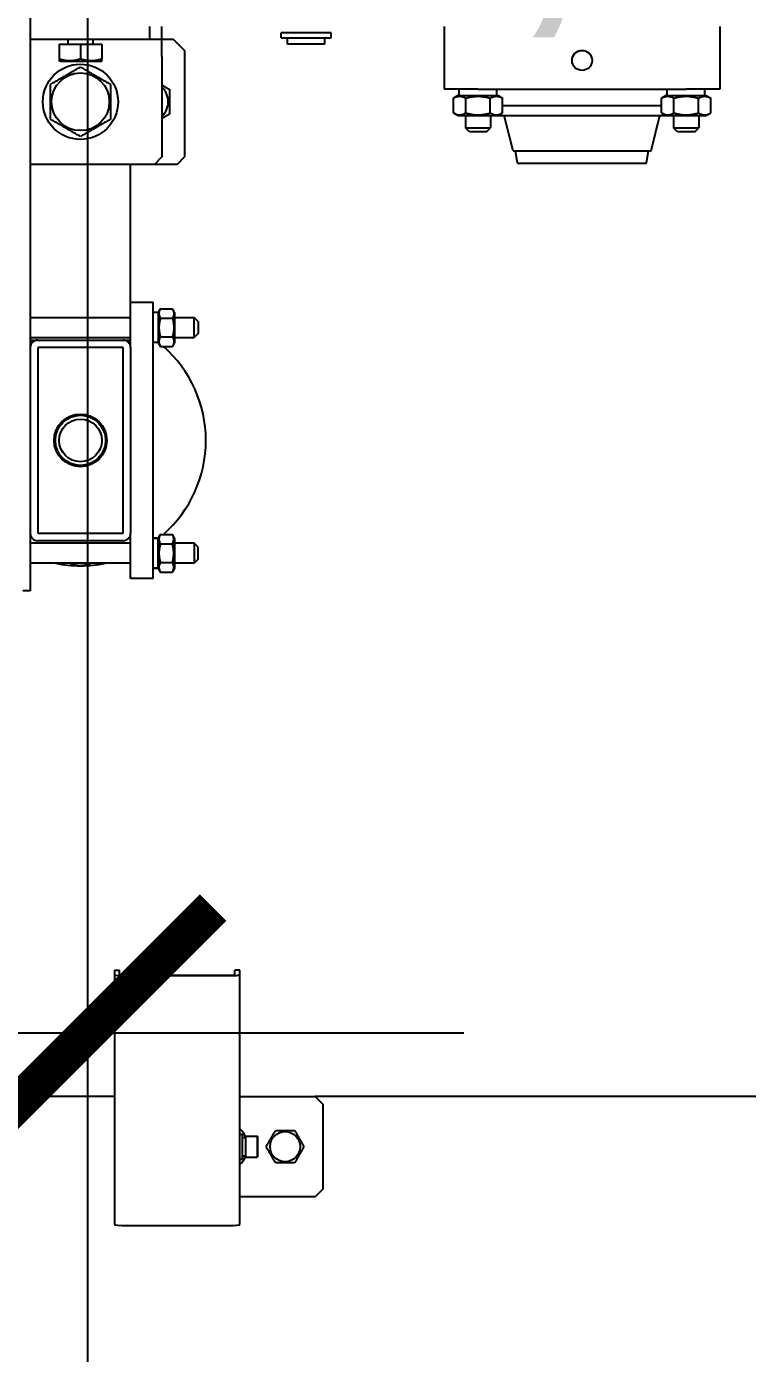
# Model space of a CAD drawing. Header units: millimetres. Extents: x -383313 to -161684, y -117025 to 99224.
# Drawn here: x -343914 to -343626, y -7495 to -6965 of the extents above; entities that cross this region are included whole.
import ezdxf

# ---------------------------------------------------------------- set-up
doc = ezdxf.new("R2010")
doc.units = ezdxf.units.MM
doc.header["$MEASUREMENT"] = 0
doc.linetypes.add('DASHED', pattern=[0.75, 0.5, -0.25])
doc.layers.get('Defpoints').update_dxf_attribs({"color": 31})
for name, color, linetype in [('001__КОНСТРУКТИВ__размеры внутр.', 7, 'Continuous'), ('PV-CB35', 7, 'Continuous'), ('Робот', 30, 'Continuous')]:
    doc.layers.add(name, color=color, linetype=linetype)
doc.styles.add('PSTUDIO', font='arial.ttf')
doc.dimstyles.new('PS_TICK', dxfattribs={"dimscale": 100, "dimtxt": 2.5, "dimasz": 1, "dimexe": 2, "dimexo": 2, "dimgap": 1, "dimtad": 1, "dimdec": 0, "dimzin": 0, "dimdsep": 46, "dimtxsty": 'PSTUDIO', "dimblk": 'ARCHTICK', "dimcen": 2, "dimdle": 1.5, "dimse1": 1, "dimse2": 1, "dimadec": 0, "dimazin": 0, "dimtfac": 1, "dimtdec": 0, "dimtix": 1, "dimtmove": 1, "dimatfit": 3, "dimldrblk": 'ARCHTICK', "dimfxl": 1, "dimtolj": 1, "dimtzin": 0, "dimarcsym": 0})

# ---------------------------------------------------------------- blocks, each defined once
blk = doc.blocks.new('_ArchTick')
at = {"color": 0, "linetype": 'ByBlock', "const_width": 0.15}
blk.add_lwpolyline([(-0.5, -0.5), (0.5, 0.5)], dxfattribs=at)
blk = doc.blocks.new('*D306')
at = {"layer": '001__КОНСТРУКТИВ__размеры внутр.', "color": 0, "linetype": 'ByBlock', "lineweight": -2, "ltscale": 100, "transparency": 16777216}
for p, q in [((-345089.25, -6786.77), (-345089.25, -7566.79)), ((-343889.25, -6786.77), (-343889.25, -7566.79)), ((-343739.25, -7366.79), (-345239.25, -7366.79))]:
    blk.add_line(p, q, dxfattribs=at)
at = {"layer": 'Defpoints', "color": 0, "ltscale": 100, "transparency": 16777216}
for p in [(-345089.25, -6586.77), (-343889.25, -6586.77), (-345089.25, -7366.79)]:
    blk.add_point(p, dxfattribs=at)
at = {"layer": '001__КОНСТРУКТИВ__размеры внутр.', "color": 0, "lineweight": -2, "ltscale": 100, "transparency": 16777216, "xscale": 100, "yscale": 100, "zscale": 100, "rotation": 180}
blk.add_blockref('_ArchTick', (-345089.25, -7366.79), dxfattribs=at)
at = {"layer": '001__КОНСТРУКТИВ__размеры внутр.', "color": 0, "lineweight": -2, "ltscale": 100, "transparency": 16777216, "xscale": 100, "yscale": 100, "zscale": 100}
blk.add_blockref('_ArchTick', (-343889.25, -7366.79), dxfattribs=at)
at = {"layer": '001__КОНСТРУКТИВ__размеры внутр.', "color": 0, "ltscale": 100, "transparency": 16777216, "insert": (-344489.25, -7139.15), "char_height": 250, "attachment_point": 5, "style": 'PSTUDIO'}
blk.add_mtext('\\A1;1200', dxfattribs=at)
blk = doc.blocks.new('A$Cdbab0bab')
at = {"color": 3}
for p, q in [((493, -528.97), (493, -628.59)), ((538.3, -528.56), (497.7, -528.56)), ((543, -628.59), (543, -528.97)), ((460, -543), (463, -540)), ((460, -577), (460, -543)), ((463, -540), (493, -540)), ((492, -555), (492, -565)), ((493, -555), (492, -555)), ((485.8, -556.05), (486.1, -555.75)), ((485.8, -556.05), (485.8, -563.95)), ((486.1, -564.25), (486.1, -555.75)), ((490.8, -555.75), (486.1, -555.75)), ((490.8, -564.25), (490.8, -555.75)), ((492, -556.3), (490.8, -556.3)), ((485.8, -563.95), (486.1, -564.25)), ((490.8, -564.25), (486.1, -564.25)), ((492, -563.7), (490.8, -563.7)), ((493, -565), (492, -565)), ((0, -580), (463, -580)), ((463, -580), (460, -577)), ((493, -580), (463, -580)), ((543, -580), (1463, -580)), ((493, -628.59), (493, -630.36)), ((495, -628.59), (495, -630.36)), ((538.3, -628.18), (497.7, -628.18)), ((538.3, -628.35), (497.7, -628.35)), ((541, -628.59), (541, -630.36)), ((543, -630.36), (543, -628.59)), ((493, -630.36), (495, -630.36)), ((543, -630.36), (541, -630.36))]:
    blk.add_line(p, q, dxfattribs=at)
blk.add_circle((475, -560), 6, dxfattribs=at)
for start, end in [(134.427, 156.9261), (203.0739, 225.573)]:
    blk.add_arc((500, -560), 10, start, end, dxfattribs=at)
for centre, major_axis, start_param, end_param in [((497.7, -528.97), (-4.7, 0), 4.712389, 6.283185), ((538.3, -528.97), (-4.7, 0), 3.141593, 4.712389), ((497.7, -628.59), (4.7, 0), 1.570796, 3.141593), ((497.7, -628.59), (-2.7, 0), 4.712389, 6.283185), ((538.3, -628.59), (4.7, 0), 0, 1.570796), ((538.3, -628.59), (2.7, 0), 0, 1.570796)]:
    blk.add_ellipse(centre, major_axis=major_axis, ratio=0.087156, start_param=start_param, end_param=end_param, dxfattribs=at)
for points in [[(467.49, -560), (469.37, -556.75), (471.25, -553.5)], [(471.25, -553.5), (475, -553.5), (478.75, -553.5)], [(478.75, -553.5), (480.63, -556.75), (482.51, -560)], [(471.25, -566.5), (469.37, -563.25), (467.49, -560)], [(482.51, -560), (480.63, -563.25), (478.75, -566.5)], [(478.75, -566.5), (475, -566.5), (471.25, -566.5)]]:
    blk.add_rational_spline(points, [1.2245094272, 1.41394169484, 1.2245094272], degree=2, dxfattribs=at)
blk = doc.blocks.new('Робот ABB IRB660_3.15 (сверху)')
at = {"layer": 'Робот'}
blk.add_circle((0, 0), 3150, dxfattribs=at)
blk = doc.blocks.new('*U206')
at = {"layer": 'PV-CB35'}
for p, q in [((2992.54, 1775.97), (2992.54, 1269.97)), ((3040.04, 1397.97), (3040.04, 1392.97)), ((3045.04, 1392.97), (3045.04, 1397.97)), ((3157.54, 1397.97), (3157.54, 1372.97)), ((3267.54, 1397.97), (3267.54, 1372.97)), ((2992.54, 1392.97), (3040.04, 1392.97)), ((3007.54, 1392.97), (3007.54, 1390.97)), ((3017.54, 1392.97), (3017.54, 1390.97)), ((3040.04, 1392.97), (3045.04, 1392.97)), ((3045.04, 1392.97), (3049.54, 1392.97)), ((3045.04, 1385.97), (3045.04, 1392.97)), ((3049.54, 1392.97), (3054.04, 1388.47)), ((3102.54, 1395.47), (3092.54, 1395.47)), ((3092.54, 1393.47), (3092.54, 1395.47)), ((3092.54, 1393.47), (3102.54, 1393.47)), ((3095.04, 1390.97), (3095.04, 1393.47)), ((3112.54, 1395.47), (3102.54, 1395.47)), ((3102.54, 1393.47), (3112.54, 1393.47)), ((3110.04, 1390.97), (3110.04, 1393.47)), ((3112.54, 1393.47), (3112.54, 1395.47)), ((3004.04, 1390.97), (3012.54, 1390.97)), ((3004.04, 1390.97), (3004.04, 1385.02)), ((3012.54, 1390.97), (3021.04, 1390.97)), ((3012.54, 1390.97), (3012.54, 1385.02)), ((3021.04, 1390.97), (3021.04, 1385.02)), ((3054.04, 1388.47), (3054.04, 1345.97)), ((3102.54, 1390.97), (3095.04, 1390.97)), ((3110.04, 1390.97), (3102.54, 1390.97)), ((3004.54, 1383.97), (3004.04, 1384.26)), ((3020.54, 1383.97), (3004.54, 1383.97)), ((3020.54, 1383.97), (3021.04, 1384.26)), ((3045.04, 1385.97), (3045.04, 1345.97)), ((3171.04, 1372.97), (3157.54, 1372.97)), ((3163.04, 1370.47), (3161.23, 1369.42)), ((3163.04, 1370.47), (3179.04, 1370.47)), ((3163.54, 1370.47), (3163.54, 1372.97)), ((3171.04, 1372.97), (3254.04, 1372.97)), ((3178.54, 1370.47), (3178.54, 1372.97)), ((3179.04, 1370.47), (3180.86, 1369.42)), ((3246.04, 1370.47), (3244.23, 1369.42)), ((3246.04, 1370.47), (3262.04, 1370.47)), ((3246.54, 1370.47), (3246.54, 1372.97)), ((3267.54, 1372.97), (3254.04, 1372.97)), ((3261.54, 1370.47), (3261.54, 1372.97)), ((3262.04, 1370.47), (3263.86, 1369.42)), ((3161.23, 1363.52), (3161.23, 1369.42)), ((3166.14, 1363.52), (3166.14, 1369.42)), ((3175.95, 1363.52), (3175.95, 1369.42)), ((3180.86, 1363.52), (3180.86, 1369.42)), ((3180.86, 1366.47), (3244.23, 1366.47)), ((3244.23, 1363.52), (3244.23, 1369.42)), ((3249.14, 1363.52), (3249.14, 1369.42)), ((3258.95, 1363.52), (3258.95, 1369.42)), ((3263.86, 1363.52), (3263.86, 1369.42)), ((3163.04, 1362.47), (3161.23, 1363.52)), ((3163.04, 1362.47), (3179.04, 1362.47)), ((3166.04, 1362.47), (3166.04, 1357.57)), ((3176.04, 1362.47), (3176.04, 1357.57)), ((3179.04, 1362.47), (3180.86, 1363.52)), ((3179.04, 1362.47), (3246.04, 1362.47)), ((3185.04, 1348.47), (3181.54, 1362.47)), ((3240.04, 1348.47), (3243.54, 1362.47)), ((3246.04, 1362.47), (3244.23, 1363.52)), ((3246.04, 1362.47), (3262.04, 1362.47)), ((3249.04, 1362.47), (3249.04, 1357.57)), ((3259.04, 1362.47), (3259.04, 1357.57)), ((3262.04, 1362.47), (3263.86, 1363.52)), ((3166.04, 1357.57), (3176.04, 1357.57)), ((3167.64, 1355.97), (3166.04, 1357.57)), ((3174.44, 1355.97), (3167.64, 1355.97)), ((3174.44, 1355.97), (3176.04, 1357.57)), ((3249.04, 1357.57), (3259.04, 1357.57)), ((3250.64, 1355.97), (3249.04, 1357.57)), ((3257.44, 1355.97), (3250.64, 1355.97)), ((3257.44, 1355.97), (3259.04, 1357.57)), ((3045.04, 1345.97), (3042.04, 1342.97)), ((3054.04, 1345.97), (3051.04, 1342.97)), ((3185.04, 1348.47), (3240.04, 1348.47)), ((3186.79, 1343.47), (3186.04, 1348.47)), ((3238.29, 1343.47), (3239.04, 1348.47)), ((3042.04, 1342.97), (2992.54, 1342.97)), ((3032.54, 1287.97), (3032.54, 1342.97)), ((3051.04, 1342.97), (3042.04, 1342.97)), ((3186.79, 1343.47), (3238.29, 1343.47)), ((3041.54, 1287.97), (3032.54, 1287.97)), ((3032.54, 1269.97), (3032.54, 1287.97)), ((3041.54, 1177.97), (3041.54, 1287.97)), ((2992.54, 1281.97), (3032.54, 1281.97)), ((3043.54, 1283.97), (3041.54, 1283.97)), ((3043.54, 1283.97), (3044.41, 1285.48)), ((3043.54, 1283.97), (3043.54, 1271.97)), ((3043.54, 1283.97), (3043.54, 1271.97)), ((3044.41, 1285.48), (3049.18, 1285.48)), ((3044.41, 1281.72), (3049.18, 1281.72)), ((3050.04, 1283.97), (3049.18, 1285.48)), ((3050.04, 1283.97), (3050.04, 1271.97)), ((3050.04, 1281.97), (3057.94, 1281.97)), ((3057.94, 1273.97), (3057.94, 1281.97)), ((3059.54, 1280.37), (3057.94, 1281.97)), ((3059.54, 1280.37), (3059.54, 1275.57)), ((3059.54, 1275.57), (3057.94, 1273.97)), ((2992.54, 1273.97), (3032.54, 1273.97)), ((2992.54, 1272.97), (2995.54, 1272.97)), ((2992.54, 1269.97), (2992.54, 1195.97)), ((2995.54, 1272.97), (3029.54, 1272.97)), ((2995.54, 1269.97), (2995.54, 1195.97)), ((3029.54, 1269.97), (2995.54, 1269.97)), ((3029.54, 1272.97), (3032.54, 1272.97)), ((3029.54, 1195.97), (3029.54, 1269.97)), ((3032.54, 1269.97), (3032.54, 1195.97)), ((3043.54, 1271.97), (3041.54, 1271.97)), ((3043.54, 1271.97), (3044.41, 1270.46)), ((3044.41, 1274.22), (3049.18, 1274.22)), ((3044.41, 1270.46), (3049.18, 1270.46)), ((3050.04, 1271.97), (3049.18, 1270.46)), ((3050.04, 1273.97), (3057.94, 1273.97)), ((2992.54, 1195.97), (2992.54, 1172.97)), ((2995.54, 1195.97), (3029.54, 1195.97)), ((3032.54, 1177.97), (3032.54, 1195.97)), ((3032.54, 1191.97), (2992.54, 1191.97)), ((3029.54, 1192.97), (2995.54, 1192.97)), ((3041.54, 1193.97), (3043.54, 1193.97)), ((3043.54, 1193.97), (3041.54, 1193.97)), ((3043.54, 1193.97), (3044.41, 1195.48)), ((3043.54, 1193.97), (3044.41, 1195.48)), ((3043.54, 1181.97), (3043.54, 1193.97)), ((3043.54, 1181.97), (3043.54, 1193.97)), ((3043.54, 1193.97), (3043.54, 1181.97)), ((3043.54, 1193.97), (3043.54, 1181.97)), ((3044.41, 1195.48), (3049.18, 1195.48)), ((3044.41, 1195.48), (3049.18, 1195.48)), ((3044.41, 1191.72), (3049.18, 1191.72)), ((3044.41, 1191.72), (3049.18, 1191.72)), ((3050.04, 1193.97), (3049.18, 1195.48)), ((3050.04, 1193.97), (3049.18, 1195.48)), ((3050.04, 1181.97), (3050.04, 1193.97)), ((3050.04, 1193.97), (3050.04, 1181.97)), ((3057.94, 1191.97), (3050.04, 1191.97)), ((3057.94, 1191.97), (3057.94, 1183.97)), ((3059.54, 1190.37), (3057.94, 1191.97)), ((3059.54, 1185.57), (3059.54, 1190.37)), ((3059.54, 1185.57), (3057.94, 1183.97)), ((3032.54, 1183.97), (2992.54, 1183.97)), ((3041.54, 1181.97), (3043.54, 1181.97)), ((3043.54, 1181.97), (3041.54, 1181.97)), ((3043.54, 1181.97), (3044.41, 1180.46)), ((3043.54, 1181.97), (3044.41, 1180.46)), ((3044.41, 1184.22), (3049.18, 1184.22)), ((3044.41, 1184.22), (3049.18, 1184.22)), ((3044.41, 1180.46), (3049.18, 1180.46)), ((3044.41, 1180.46), (3049.18, 1180.46)), ((3050.04, 1181.97), (3049.18, 1180.46)), ((3050.04, 1181.97), (3049.18, 1180.46)), ((3057.94, 1183.97), (3050.04, 1183.97)), ((3041.54, 1177.97), (3032.54, 1177.97)), ((2992.54, 1172.97), (2989.54, 1172.97))]:
    blk.add_line(p, q, dxfattribs=at)
for centre, radius in [((3212.54, 1384.47), 4), ((3012.54, 1367.97), 15), ((3012.54, 1367.97), 11.5), ((3012.54, 1232.97), 10.5), ((3012.54, 1232.97), 10), ((3012.54, 1232.97), 8.5)]:
    blk.add_circle(centre, radius, dxfattribs=at)
for centre, radius, start, end in [((3039.54, 1367.97), 8, -46.5675, 46.5675), ((2995.54, 1269.97), 3, 90, 180), ((3029.54, 1269.97), 3, 360, 90), ((3012.54, 1232.97), 50, -48.5808, 48.5808), ((2995.54, 1195.97), 3, 180, 270), ((3029.54, 1195.97), 3, 270, 0), ((3012.54, 1232.97), 50, 258.5217, 270), ((3012.54, 1232.97), 50, -90, -78.5217)]:
    blk.add_arc(centre, radius, start, end, dxfattribs=at)
for points, weights in [([(3000.54, 1374.9), (3006.54, 1378.36), (3012.54, 1381.83)], [1.17681485541, 1.35886874711, 1.17681485541]), ([(3004.04, 1385.02), (3004.04, 1384.26), (3004.04, 1384.26)], [1.22364575665, 1.31829508532, 1.31829508532]), ([(3012.54, 1385.02), (3008.29, 1383.6), (3004.04, 1385.02)], [1.22364575665, 1.41294441399, 1.22364575665]), ([(3021.04, 1385.02), (3016.79, 1383.6), (3012.54, 1385.02)], [1.22364575665, 1.41294441399, 1.22364575665]), ([(3012.54, 1381.83), (3018.54, 1378.36), (3024.54, 1374.9)], [1.17681485541, 1.35886874711, 1.17681485541]), ([(3021.04, 1384.26), (3021.04, 1384.26), (3021.04, 1385.02)], [1.31829508532, 1.31829508532, 1.22364575665]), ([(3000.54, 1361.04), (3000.54, 1367.97), (3000.54, 1374.9)], [1.17681485541, 1.35886874711, 1.17681485541]), ([(3024.54, 1374.9), (3024.54, 1367.97), (3024.54, 1361.04)], [1.17681485541, 1.35886874711, 1.17681485541]), ([(3045.04, 1374.61), (3046.45, 1373.8), (3048.04, 1372.88)], [1.30892639811, 1.28851690614, 1.22364575665]), ([(3048.04, 1372.88), (3048.04, 1367.97), (3048.04, 1363.06)], [1.22364575665, 1.41294441399, 1.22364575665]), ([(3161.23, 1369.42), (3163.68, 1370.84), (3166.14, 1369.42)], [1.22364575665, 1.41294441399, 1.22364575665]), ([(3166.14, 1369.42), (3171.04, 1370.84), (3175.95, 1369.42)], [1.22364575665, 1.41294441399, 1.22364575665]), ([(3175.95, 1369.42), (3178.41, 1370.84), (3180.86, 1369.42)], [1.22364575665, 1.41294441399, 1.22364575665]), ([(3244.23, 1369.42), (3246.68, 1370.84), (3249.14, 1369.42)], [1.22364575665, 1.41294441399, 1.22364575665]), ([(3249.14, 1369.42), (3254.04, 1370.84), (3258.95, 1369.42)], [1.22364575665, 1.41294441399, 1.22364575665]), ([(3258.95, 1369.42), (3261.41, 1370.84), (3263.86, 1369.42)], [1.22364575665, 1.41294441399, 1.22364575665]), ([(3012.54, 1354.11), (3006.54, 1357.58), (3000.54, 1361.04)], [1.17681485541, 1.35886874711, 1.17681485541]), ([(3024.54, 1361.04), (3018.54, 1357.58), (3012.54, 1354.11)], [1.17681485541, 1.35886874711, 1.17681485541]), ([(3048.04, 1363.06), (3046.45, 1362.14), (3045.04, 1361.33)], [1.22364575665, 1.28851690614, 1.30892639811]), ([(3161.23, 1363.52), (3163.68, 1362.1), (3166.14, 1363.52)], [1.22364575665, 1.41294441399, 1.22364575665]), ([(3166.14, 1363.52), (3171.04, 1362.1), (3175.95, 1363.52)], [1.22364575665, 1.41294441399, 1.22364575665]), ([(3175.95, 1363.52), (3178.41, 1362.1), (3180.86, 1363.52)], [1.22364575665, 1.41294441399, 1.22364575665]), ([(3244.23, 1363.52), (3246.68, 1362.1), (3249.14, 1363.52)], [1.22364575665, 1.41294441399, 1.22364575665]), ([(3249.14, 1363.52), (3254.04, 1362.1), (3258.95, 1363.52)], [1.22364575665, 1.41294441399, 1.22364575665]), ([(3258.95, 1363.52), (3261.41, 1362.1), (3263.86, 1363.52)], [1.22364575665, 1.41294441399, 1.22364575665]), ([(3044.41, 1285.48), (3043.33, 1283.6), (3044.41, 1281.72)], [1.2245094272, 1.41394169484, 1.2245094272]), ([(3044.41, 1281.72), (3043.33, 1277.97), (3044.41, 1274.22)], [1.2245094272, 1.41394169484, 1.2245094272]), ([(3049.18, 1285.48), (3050.26, 1283.6), (3049.18, 1281.72)], [1.2245094272, 1.41394169484, 1.2245094272]), ([(3049.18, 1281.72), (3050.26, 1277.97), (3049.18, 1274.22)], [1.2245094272, 1.41394169484, 1.2245094272]), ([(3044.41, 1274.22), (3043.33, 1272.34), (3044.41, 1270.46)], [1.2245094272, 1.41394169484, 1.2245094272]), ([(3049.18, 1274.22), (3050.26, 1272.34), (3049.18, 1270.46)], [1.2245094272, 1.41394169484, 1.2245094272]), ([(3044.41, 1191.72), (3043.33, 1193.6), (3044.41, 1195.48)], [1.2245094272, 1.41394169484, 1.2245094272]), ([(3044.41, 1195.48), (3043.33, 1193.6), (3044.41, 1191.72)], [1.2245094272, 1.41394169484, 1.2245094272]), ([(3044.41, 1184.22), (3043.33, 1187.97), (3044.41, 1191.72)], [1.2245094272, 1.41394169484, 1.2245094272]), ([(3044.41, 1191.72), (3043.33, 1187.97), (3044.41, 1184.22)], [1.2245094272, 1.41394169484, 1.2245094272]), ([(3049.18, 1191.72), (3050.26, 1193.6), (3049.18, 1195.48)], [1.2245094272, 1.41394169484, 1.2245094272]), ([(3049.18, 1195.48), (3050.26, 1193.6), (3049.18, 1191.72)], [1.2245094272, 1.41394169484, 1.2245094272]), ([(3049.18, 1184.22), (3050.26, 1187.97), (3049.18, 1191.72)], [1.2245094272, 1.41394169484, 1.2245094272]), ([(3049.18, 1191.72), (3050.26, 1187.97), (3049.18, 1184.22)], [1.2245094272, 1.41394169484, 1.2245094272]), ([(3044.41, 1180.46), (3043.33, 1182.34), (3044.41, 1184.22)], [1.2245094272, 1.41394169484, 1.2245094272]), ([(3044.41, 1184.22), (3043.33, 1182.34), (3044.41, 1180.46)], [1.2245094272, 1.41394169484, 1.2245094272]), ([(3049.18, 1180.46), (3050.26, 1182.34), (3049.18, 1184.22)], [1.2245094272, 1.41394169484, 1.2245094272]), ([(3049.18, 1184.22), (3050.26, 1182.34), (3049.18, 1180.46)], [1.2245094272, 1.41394169484, 1.2245094272])]:
    blk.add_rational_spline(points, weights, degree=2, dxfattribs=at)
blk.add_open_spline([(3008.29, 1183.97), (3008.57, 1183.86), (3008.85, 1183.76), (3009.93, 1183.42), (3010.68, 1183.28), (3011.78, 1183.15), (3012.15, 1183.13), (3012.85, 1183.13), (3013.21, 1183.14), (3014.11, 1183.24), (3014.62, 1183.32), (3015.62, 1183.56), (3016.19, 1183.73), (3016.8, 1183.97)], degree=3, knots=[11.24219, 11.24219, 11.24219, 11.24219, 12.335859, 12.335859, 15.320984, 15.320984, 17.392785, 17.392785, 19.40488, 19.40488, 21.743647, 21.743647, 24.088135, 24.088135, 24.088135, 24.088135], dxfattribs=at)

msp = doc.modelspace()

# ---------------------------------------------------------------- block references
at = {"linetype": 'DASHED', "rotation": 180}
msp.add_blockref('A$Cdbab0bab', (-343335.51332, -7972.09281), dxfattribs=at)
at = {"layer": 'PV-CB35'}
msp.add_blockref('*U206', (-346904.64384, -8363.47011), dxfattribs=at)
at = {"layer": 'Робот', "rotation": 180}
msp.add_blockref('Робот ABB IRB660_3.15 (сверху)', (-344500.63713, -5731.42318), dxfattribs=at)

# ---------------------------------------------------------------- texts
at = {"ltscale": 100, "style": 'PSTUDIO'}
msp.add_text('0,75кВт', height=100, dxfattribs=at).set_placement((-343801.92099, -6951.19463))

# ---------------------------------------------------------------- dimensions: what is measured, and where the dimension line sits
at = {"layer": '001__КОНСТРУКТИВ__размеры внутр.', "ltscale": 100}
dim = msp.add_linear_dim(base=(-345089.2459, -7366.79448), p1=(-343889.2459, -6586.77247), p2=(-345089.2459, -6586.77247), dimstyle='PS_TICK', override={"dimse1": 0, "dimse2": 0, "dimarcsym": 1}, dxfattribs=at)
dim.commit()
dim.dimension.update_dxf_attribs({"geometry": '*D306', "text_midpoint": (-344489.2459, -7139.15123)})

doc.saveas('drawing.dxf')
